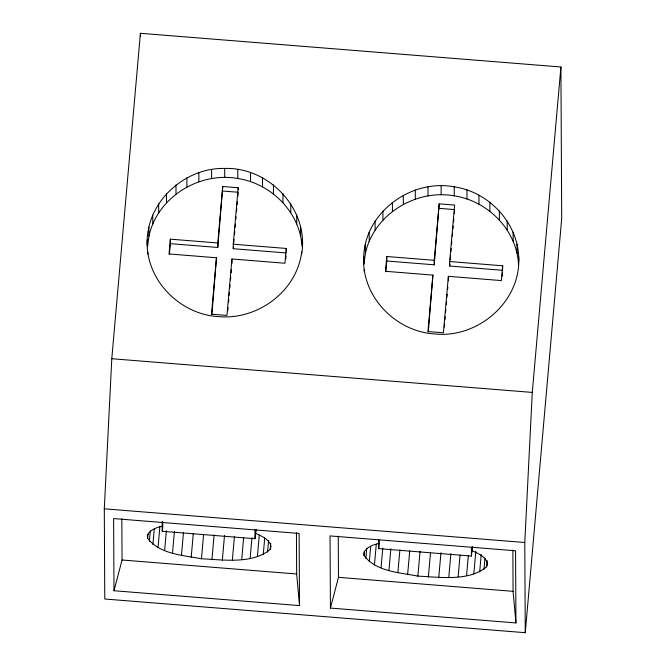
<?xml version="1.0" encoding="UTF-8"?>
<svg xmlns="http://www.w3.org/2000/svg" width="666" height="666" viewBox="0 0 666 666"><rect width="100%" height="100%" fill="white"/><g stroke="black" fill="none" stroke-linecap="round" stroke-linejoin="round"><path stroke-width="1" d="M301.706 253.979C309.107 209.274 269.247 167.016 224.675 168.431C183.483 167.499 144.847 203.646 147.278 245.612M518.672 256.735C521.428 301.307 478.113 338.628 434.665 333.949C395.729 331.626 361.455 296.57 363.678 256.943C364.951 212.263 411.213 178.688 454.22 186.821C490.076 192.066 520.046 224.983 518.697 261.746M104.296 508.816L111.788 358.724L140.418 33.3L560.914 66.991L561.704 218.523L525.258 632.7L104.77 599.009L104.296 508.816L524.783 542.507L525.258 632.7M524.783 542.507L532.276 392.416L560.914 66.991M170.346 239.161L170.371 243.673L217.799 247.469L217.782 242.965L170.346 239.161L169.047 253.954L216.475 257.759L211.896 314.618M169.414 254.52L170.371 243.673M255.511 530.244L255.528 533.308C261.513 536.205 269.597 539.16 271.054 546.478L270.18 549.45C252.231 564.427 223.16 559.715 201.457 558.782C183.2 555.119 159.482 554.42 147.611 538.111L147.969 533.974M149.392 541.275L150.308 530.919M152.905 544.438L154.271 528.912M158.033 547.519L159.857 526.814M164.635 550.424L166.367 530.76M172.519 553.08L174.434 531.343M181.46 555.402L183.466 532.625M216.475 257.759L211.505 314.21L226.964 315.451L231.935 258.991L284.948 263.245L286.247 248.451L233.242 244.206L238.203 187.745L222.744 186.505L217.782 242.965M217.799 247.469L222.744 186.505M191.2 557.317L193.29 533.516M201.457 558.782L203.546 534.981M227.805 310.722L228.072 307.642M228.53 302.514L228.796 299.434M229.162 295.321L229.429 292.249M229.795 288.137L230.061 285.056M230.511 279.928L230.786 276.848M231.144 272.744L231.418 269.663M286.272 252.955L233.258 248.709L233.441 246.661M233.799 242.549L234.074 239.477M234.524 234.34L234.798 231.26M235.156 227.156L235.431 224.076M235.881 218.947L236.064 216.891M236.513 211.755L236.788 208.683M237.146 204.57L237.412 201.49M237.87 196.362L238.137 193.282M211.93 559.756L214.119 534.915M222.336 560.198L224.517 535.356M232.359 560.106L234.449 536.305M241.716 559.482L243.631 537.745M250.141 558.333L251.956 537.637M255.528 533.308L255.852 529.595M257.384 556.709L259.299 534.973M285.756 258.874L286.014 255.919M263.245 554.645L264.702 538.086M267.549 552.206L268.548 540.817M270.18 549.45L270.721 543.24M386.78 256.502L386.796 261.014L434.232 264.81L434.207 260.306L386.78 256.502L385.472 271.295L432.908 275.1L428.321 331.959M385.847 271.861L386.796 261.014M471.936 547.585L471.953 550.649C477.947 553.546 486.022 556.493 487.479 563.819L486.605 566.791C468.656 581.768 439.585 577.056 417.882 576.123C399.625 572.46 375.907 571.761 364.036 555.452L364.402 551.315M365.825 558.616L366.733 548.26M369.33 561.779L370.696 546.253M374.459 564.86L376.282 544.155M381.06 567.765L382.792 548.101M388.944 570.421L390.859 548.684M397.885 572.743L399.891 549.966M432.908 275.1L427.938 331.551L443.398 332.792L448.368 276.332L501.373 280.586L502.68 265.792L449.667 261.538L454.637 205.086L439.177 203.846L434.207 260.306M434.232 264.81L439.177 203.846M407.625 574.658L409.723 550.857M417.882 576.123L420.063 551.29M444.322 327.039L444.597 323.959M444.955 319.846L445.229 316.775M445.587 312.662L445.862 309.582M446.312 304.454L446.578 301.373M446.944 297.269L447.211 294.189M447.669 289.052L447.843 287.004M502.705 270.296L449.692 266.05L449.866 264.002M450.233 259.89L450.591 255.786M450.957 251.681L451.223 248.601M451.59 244.497L451.856 241.417M452.306 236.28L452.58 233.208M452.938 229.096L453.213 226.015M453.571 221.911L453.846 218.831M454.295 213.703L454.57 210.623M428.363 577.097L430.544 552.256M438.761 577.539L440.95 552.697M448.784 577.447L450.882 553.646M458.141 576.823L460.056 555.086M466.566 575.674L468.298 556.01M471.953 550.649L472.286 546.928M473.809 574.05L475.815 551.282M502.181 276.215L502.53 272.269M479.67 571.986L481.218 554.387M483.974 569.547L484.981 558.158M486.605 566.791L487.154 560.581M256.027 529.528L255.003 538.727L162.254 531.293L162.82 526.182M472.452 546.869L471.436 556.068L378.679 548.634L379.245 543.523M147.552 246.695L148.951 236.13L148.909 227.114M363.977 264.036L365.384 253.471L365.334 244.447M301.698 251.973C296.845 291.5 257.226 320.421 218.24 316.608C179.304 314.285 145.03 279.229 147.244 239.602M113.994 590.734L113.62 518.573L299.126 533.441L299.509 605.594L113.994 590.734L122.044 559.998L121.828 518.814M330.428 608.075L330.045 535.914L515.559 550.782L515.934 622.935L330.428 608.075L338.47 577.339L338.253 536.155M148.951 236.13C157.334 197.153 199.201 171.57 237.837 178.496C271.204 183.575 300.083 212.263 302.031 246.495M365.384 253.471C373.759 214.494 415.626 188.911 454.262 195.837C487.637 200.916 516.508 229.604 518.464 263.836M222.769 191.017L238.228 192.258M439.202 208.358L454.653 209.599M111.788 358.724L532.276 392.416M122.044 559.998L296.653 573.984L299.509 605.594M338.47 577.339L513.078 591.325L515.934 622.935M516.991 244.255L517.041 253.271M513.128 232.218L513.17 241.242M512.862 550.149L513.078 591.325M507.192 220.987L507.242 230.011M502.68 265.792L502.688 268.498M499.358 210.881L499.408 219.897M489.851 202.181L489.901 211.197M478.946 195.146L478.996 204.162M471.386 547.136L471.436 556.068M466.949 189.976L466.999 198.992M454.22 186.821L454.262 195.837M449.667 261.538L449.692 266.05M448.368 276.332L448.385 280.844M441.108 185.772L441.15 194.788M427.997 186.855L428.047 195.871M415.268 190.043L415.318 199.059M403.288 195.246L403.33 204.262M392.391 202.306L392.44 211.33M382.9 211.03L382.95 220.046M379.187 540.159L379.204 543.215C373.584 544.913 366.741 546.62 364.019 552.397L364.036 555.452M378.629 539.71L378.679 548.634M375.091 221.162L375.133 230.178M369.172 232.409L369.222 241.425M364.244 269.514L364.252 271.52M363.678 256.943L363.711 263.952M302.247 239.394L302.272 244.405M300.566 226.915L300.607 235.93M296.695 214.877L296.745 223.901M296.437 532.808L296.653 573.984M290.767 203.646L290.809 212.67M286.247 248.451L286.263 251.157M282.933 193.54L282.983 202.556M273.426 184.84L273.476 193.856M262.521 177.805L262.562 186.821M254.961 529.803L255.003 538.727M250.524 172.636L250.574 181.651M238.203 187.745L238.212 189.552M237.787 169.48L237.837 178.496M233.242 244.206L233.258 248.709M231.935 258.991L231.959 263.503M224.675 168.431L224.725 177.447M211.572 169.514L211.621 178.53M198.843 172.702L198.893 181.718M186.855 177.905L186.905 186.921M175.966 184.965L176.015 193.989M166.475 193.689L166.525 202.705M162.754 521.794L162.77 525.874C157.159 527.572 150.308 529.279 147.594 535.056L147.611 538.111M162.196 521.378L162.254 531.293M158.658 203.821L158.708 212.837M152.747 215.068L152.797 224.092M147.819 252.173L147.827 254.179M140.418 33.3L140.434 36.414"/></g></svg>
